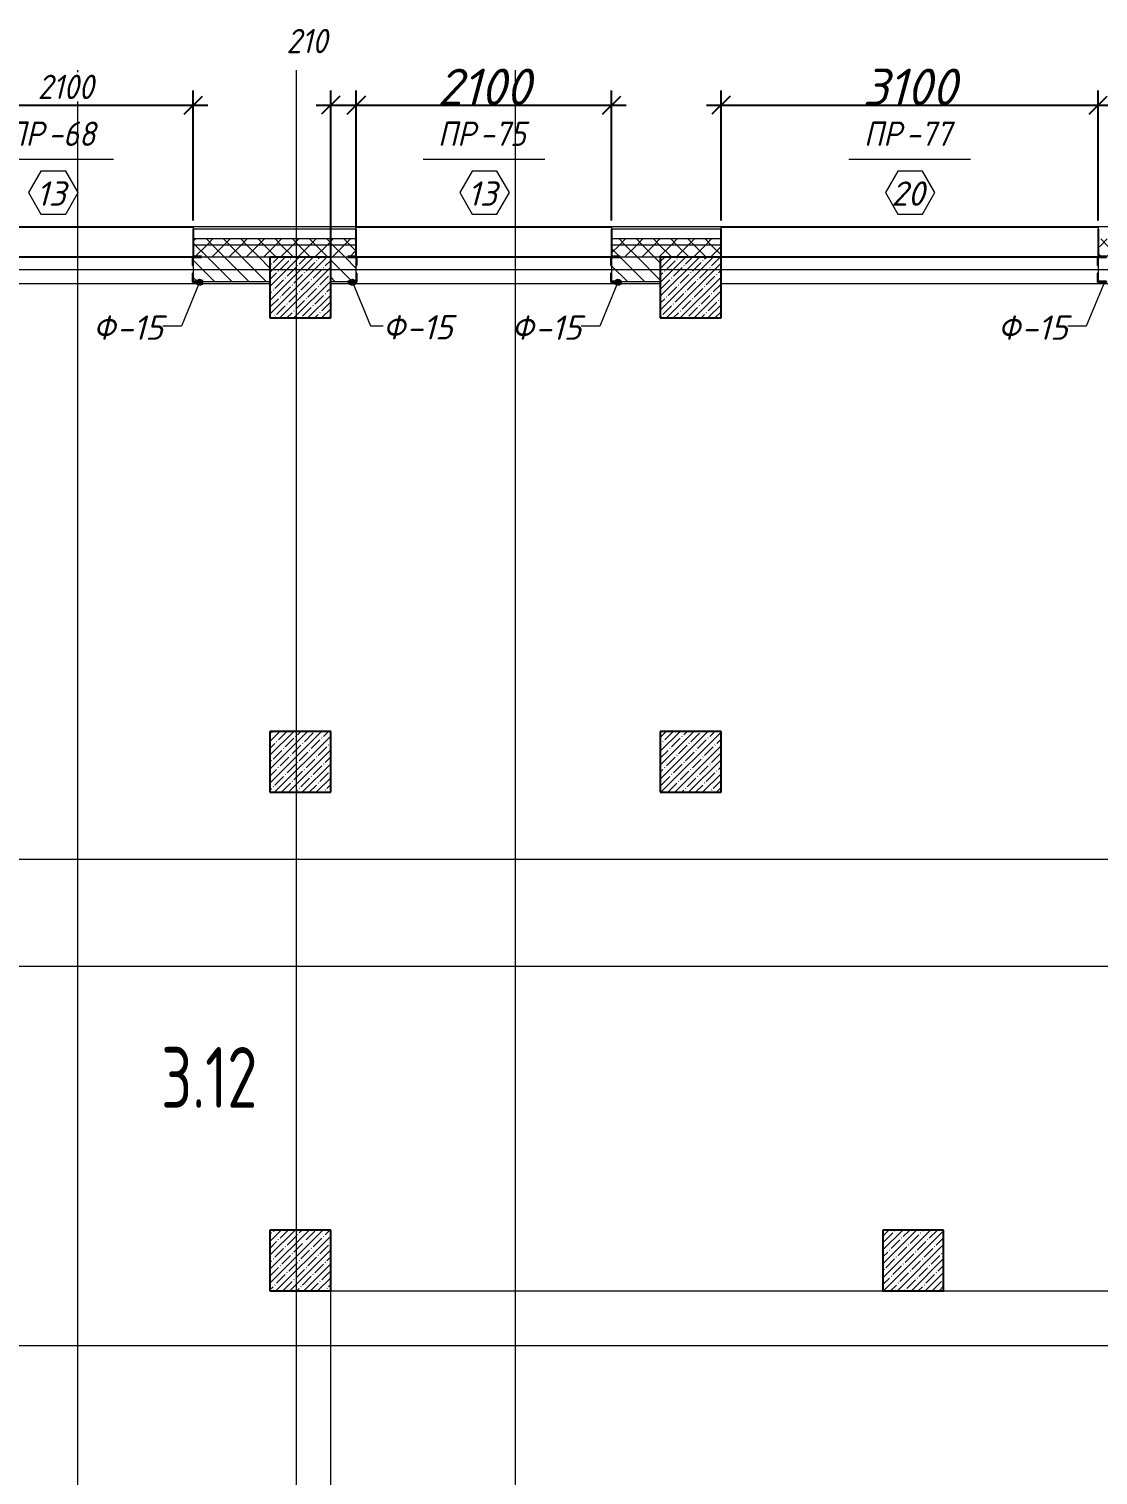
# Model space of a CAD drawing. Header units: millimetres. Extents: x 12986 to 523328, y -9759 to 30092.
# Drawn here: x 466989 to 475781, y 13216 to 25108 of the extents above; entities that cross this region are included whole.
import ezdxf

# ---------------------------------------------------------------- set-up
doc = ezdxf.new("R2010")
doc.units = ezdxf.units.MM
for name, color, linetype, lineweight in [('A-ANNO-DIMS', 7, 'Continuous', 9), ('A-AREA-IDEN', 7, 'Continuous', 9), ('A-DETL', 7, 'Continuous', 9), ('A-FLOR', 7, 'Continuous', 9), ('A-GENM-1', 7, 'Continuous', 25), ('A-GENM-IDEN', 7, 'Continuous', 9), ('A-GLAZ-IDEN', 7, 'Continuous', 9), ('A-WALL', 7, 'Continuous', 5), ('A-WALL-1', 7, 'Continuous', 25), ('A-WALL-FNSH-1', 7, 'Continuous', 9), ('A-WALL-PATT-1', 7, 'Continuous', 5), ('I-WALL', 7, 'Continuous', 5), ('S-COLS', 7, 'Continuous', 9), ('S-COLS-1', 7, 'Continuous', 5), ('S-COLS-2', 7, 'Continuous', 25), ('Оси-1', 7, 'Continuous', 20)]:
    doc.layers.add(name, color=color, linetype=linetype, lineweight=lineweight)
doc.layers.add('A-WALL-2', color=7, linetype='Continuous', lineweight=13, true_color=0x000000)
doc.layers.add('A-WALL-PATT-2', color=7, linetype='Continuous', lineweight=5, true_color=0xce0000)
doc.styles.add('ISOCPEUR_I_2', font='isocpeui.ttf', dxfattribs={"height": 300})
doc.styles.add('ISOCPEUR_I_3', font='isocpeui.ttf', dxfattribs={"width": 0.9, "height": 200})
doc.styles.add('ISOCPEUR_I_4', font='isocpeui.ttf', dxfattribs={"width": 0.9, "height": 300})
doc.styles.add('СПДС', font='ГОСТ тип А.ttf', dxfattribs={"width": 0.9})
doc.dimstyles.new('ISO-2_0_0_9К_СРЕДНИЙ_1', dxfattribs={"dimscale": 304.8, "dimtxt": 199.196235, "dimasz": 0.492126, "dimexe": 0.393701, "dimexo": 0, "dimgap": 0, "dimtad": 1, "dimdec": 0, "dimzin": 0, "dimdsep": 46, "dimtxsty": 'ISOCPEUR_I_3', "dimblk1": 'OBLIQUE', "dimblk2": 'OBLIQUE', "dimsah": 1, "dimcen": 0.09, "dimdle": 0.393701, "dimazin": 0, "dimtfac": 1, "dimtdec": 4, "dimtix": 1, "dimtmove": 2, "dimatfit": 3, "dimfxl": 1, "dimtvp": 1, "dimtolj": 1, "dimtzin": 0, "dimarcsym": 2})
doc.dimstyles.new('ISO-2_0_0_9К_СРЕДНИЙ_2', dxfattribs={"dimscale": 304.8, "dimtxt": 199.196235, "dimasz": 0.492126, "dimexe": 0.393701, "dimexo": 0, "dimgap": 0, "dimtad": 1, "dimdec": 0, "dimzin": 0, "dimdsep": 46, "dimtxsty": 'ISOCPEUR_I_2', "dimblk1": 'OBLIQUE', "dimblk2": 'OBLIQUE', "dimsah": 1, "dimcen": 0.09, "dimdle": 0.393701, "dimazin": 0, "dimtfac": 1, "dimtdec": 4, "dimtix": 1, "dimtmove": 0, "dimatfit": 3, "dimfxl": 1, "dimtvp": 1, "dimtolj": 1, "dimtzin": 0, "dimarcsym": 2})
doc.dimstyles.new('ISO-2_0_0_9К_СРЕДНИЙ_ФОН', dxfattribs={"dimscale": 304.8, "dimtxt": 199.196235, "dimasz": 0.492126, "dimexe": 0.393701, "dimexo": 0, "dimgap": 0.164042, "dimtad": 1, "dimdec": 0, "dimdsep": 46, "dimtxsty": 'ISOCPEUR_I_3', "dimblk1": 'OBLIQUE', "dimblk2": 'OBLIQUE', "dimsah": 1, "dimcen": 0.09, "dimdle": 0.393701, "dimazin": 0, "dimtfac": 1, "dimtdec": 4, "dimtix": 1, "dimtmove": 1, "dimatfit": 3, "dimfxl": 1, "dimtvp": 1, "dimtfill": 1, "dimtolj": 1, "dimtzin": 0, "dimarcsym": 2})
pattern_1 = [(45, (395430.81, -3869.25), (-70.71068, 70.71068), []), (135, (395430.81, -3869.25), (-70.71068, -70.71068), [])]
pattern_2 = [(135, (395430.81, -3869.25), (-70.71068, -70.71068), [])]

# ---------------------------------------------------------------- blocks, each defined once
blk = doc.blocks.new('Колонна_Несущая_Прямоугольное сечение - Вн_ЖБ_500х500-29565348-АР1_1_Кладочный план 3 этажа')
at = {"layer": 'S-COLS-1'}
h = blk.add_hatch(dxfattribs=at)
h.set_pattern_fill('FP_68', color=256, style=0, pattern_type=2)
h.set_pattern_definition([(45, (-77000, -26850), (-57.02463, 57.02463), []), (45, (-76942.975, -26850), (-57.02463, 57.02463), [100.806, -20.161, 3.353, -16.808])])
h.paths.add_polyline_path([(-250, -250), (250, -250), (250, 250), (-250, 250)], flags=0)
at = {"layer": 'S-COLS-2'}
for p, q in [((250, 250), (-250, 250)), ((-250, 250), (-250, -250)), ((250, -250), (250, 250)), ((-250, -250), (250, -250))]:
    blk.add_line(p, q, dxfattribs=at)
blk = doc.blocks.new('Колонна_Несущая_Прямоугольное сечение - Вн_ЖБ_500х500-V88-АР1_1_Кладочный план 3 этажа')
at = {"layer": 'S-COLS-1'}
h = blk.add_hatch(dxfattribs=at)
h.set_pattern_fill('FP_74', color=256, style=0, pattern_type=2)
h.set_pattern_definition([(45, (-77000, -22950), (-57.02463, 57.02463), []), (45, (-76942.975, -22950), (-57.02463, 57.02463), [100.806, -20.161, 3.353, -16.808])])
h.paths.add_polyline_path([(-250, -250), (250, -250), (250, 250), (-250, 250)], flags=0)
at = {"layer": 'S-COLS-2'}
for p, q in [((250, 250), (-250, 250)), ((-250, 250), (-250, -250)), ((250, -250), (250, 250)), ((-250, -250), (250, -250))]:
    blk.add_line(p, q, dxfattribs=at)
blk = doc.blocks.new('Колонна_Несущая_Прямоугольное сечение - Вн_ЖБ_500х500-V89-АР1_1_Кладочный план 3 этажа')
at = {"layer": 'S-COLS-1'}
h = blk.add_hatch(dxfattribs=at)
h.set_pattern_fill('FP_75', color=256, style=0, pattern_type=2)
h.set_pattern_definition([(45, (-73790, -22950), (-57.02463, 57.02463), []), (45, (-73732.975, -22950), (-57.02463, 57.02463), [100.806, -20.161, 3.353, -16.808])])
h.paths.add_polyline_path([(-250, -250), (250, -250), (250, 250), (-250, 250)], flags=0)
at = {"layer": 'S-COLS-2'}
for p, q in [((250, 250), (-250, 250)), ((-250, 250), (-250, -250)), ((250, -250), (250, 250)), ((-250, -250), (250, -250))]:
    blk.add_line(p, q, dxfattribs=at)
blk = doc.blocks.new('Колонна_Несущая_Прямоугольное сечение - Вн_ЖБ_500х500-V91-АР1_1_Кладочный план 3 этажа')
at = {"layer": 'S-COLS-1'}
h = blk.add_hatch(dxfattribs=at)
h.set_pattern_fill('FP_77', color=256, style=0, pattern_type=2)
h.set_pattern_definition([(45, (-73790, -26850), (-57.02463, 57.02463), []), (45, (-73732.975, -26850), (-57.02463, 57.02463), [100.806, -20.161, 3.353, -16.808])])
h.paths.add_polyline_path([(-250, -250), (250, -250), (250, 250), (-250, 250), (-250, -179)], flags=0)
at = {"layer": 'S-COLS-2'}
for p, q in [((250, 250), (-250, 250)), ((-250, 250), (-250, -250)), ((250, -250), (250, 250)), ((-250, -250), (250, -250))]:
    blk.add_line(p, q, dxfattribs=at)
blk = doc.blocks.new('Колонна_Несущая_Прямоугольное сечение - Вн_ЖБ_500х500-V102-АР1_1_Кладочный план 3 этажа')
at = {"layer": 'S-COLS-1'}
h = blk.add_hatch(dxfattribs=at)
h.set_pattern_fill('FP_91', color=256, style=0, pattern_type=2)
h.set_pattern_definition([(45, (-73790, -18850), (-57.02463, 57.02463), []), (45, (-73732.975, -18850), (-57.02463, 57.02463), [100.806, -20.161, 3.353, -16.808])])
h.paths.add_polyline_path([(-250, -250), (250, -250), (250, 250), (-250, 250)], flags=0)
at = {"layer": 'S-COLS-2'}
for p, q in [((250, 250), (-250, 250)), ((-250, 250), (-250, -250)), ((250, -250), (250, 250)), ((-250, -250), (250, -250))]:
    blk.add_line(p, q, dxfattribs=at)
blk = doc.blocks.new('Колонна_Несущая_Прямоугольное сечение - Вн_ЖБ_500х500-V103-АР1_1_Кладочный план 3 этажа')
at = {"layer": 'S-COLS-1'}
h = blk.add_hatch(dxfattribs=at)
h.set_pattern_fill('FP_92', color=256, style=0, pattern_type=2)
h.set_pattern_definition([(45, (-78830, -18850), (-57.02463, 57.02463), []), (45, (-78772.975, -18850), (-57.02463, 57.02463), [100.806, -20.161, 3.353, -16.808])])
h.paths.add_polyline_path([(-250, -250), (250, -250), (250, 250), (-250, 250)], flags=0)
at = {"layer": 'S-COLS-2'}
for p, q in [((250, 250), (-250, 250)), ((-250, 250), (-250, -250)), ((250, -250), (250, 250)), ((-250, -250), (250, -250))]:
    blk.add_line(p, q, dxfattribs=at)
blk = doc.blocks.new('Фахверк_СКБ_Уголок - Ф-15_200х4030 h-31747211-АР1_1_Кладочный план 3 этажа')
at = {"layer": 'A-GENM-1'}
for p, q in [((200, 156), (125, 156)), ((125, 156), (125, 81)), ((131, 81), (131, 150)), ((131, 150), (200, 150)), ((200, 150), (200, 156)), ((125, 81), (131, 81)), ((131, 19), (125, 19)), ((125, 19), (125, -56)), ((131, -50), (131, 19)), ((125, -56), (200, -56)), ((200, -50), (131, -50)), ((200, -56), (200, -50))]:
    blk.add_line(p, q, dxfattribs=at)
blk = doc.blocks.new('AAR_СКБ_Марка_Окна_Перемычка и проем - Марка перемычки и проема-25443834-АР1_1_Кладочный план 3 этажа')
at = {"layer": 'A-GLAZ-IDEN'}
for p, q in [((-5, 0), (5, 0)), ((-0.97, -0.98), (-1.99, -2.75)), ((1.07, -0.98), (-0.97, -0.98)), ((2.09, -2.75), (1.07, -0.98)), ((-1.99, -2.75), (-0.97, -4.51)), ((1.07, -4.51), (2.09, -2.75)), ((-0.97, -4.51), (1.07, -4.51))]:
    blk.add_line(p, q, dxfattribs=at)
blk = doc.blocks.new('_Oblique')
at = {"color": 0, "linetype": 'ByBlock', "lineweight": -2}
blk.add_line((-0.5, -0.5), (0.5, 0.5), dxfattribs=at)
blk = doc.blocks.new('*D3861')
at = {"layer": 'A-ANNO-DIMS', "color": 0, "lineweight": -2, "transparency": 16777216}
for p, q in [((472681, 23531), (472681, 24601)), ((475781, 23531), (475781, 24601)), ((472561, 24481), (475901, 24481))]:
    blk.add_line(p, q, dxfattribs=at)
at = {"layer": 'Defpoints', "color": 0, "transparency": 16777216}
for p in [(475781, 24481), (472681, 23531), (475781, 23531)]:
    blk.add_point(p, dxfattribs=at)
at = {"layer": 'A-ANNO-DIMS', "color": 0, "lineweight": -2, "transparency": 16777216, "xscale": 150, "yscale": 150, "zscale": 150, "rotation": 180}
blk.add_blockref('_Oblique', (472681, 24481), dxfattribs=at)
at = {"layer": 'A-ANNO-DIMS', "color": 0, "lineweight": -2, "transparency": 16777216, "xscale": 150, "yscale": 150, "zscale": 150}
blk.add_blockref('_Oblique', (475781, 24481), dxfattribs=at)
at = {"layer": 'A-ANNO-DIMS', "color": 0, "transparency": 16777216, "insert": (474231, 24631), "char_height": 300, "width": 560.81, "attachment_point": 5, "style": 'ISOCPEUR_I_2'}
blk.add_mtext('\\A1;3100', dxfattribs=at)
blk = doc.blocks.new('*D3862')
at = {"layer": 'A-ANNO-DIMS', "color": 0, "lineweight": -2, "transparency": 16777216}
for p, q in [((469471, 23231), (469471, 24601)), ((469681, 23473), (469681, 24601)), ((469351, 24481), (469801, 24481))]:
    blk.add_line(p, q, dxfattribs=at)
at = {"layer": 'Defpoints', "color": 0, "transparency": 16777216}
for p in [(469681, 24481), (469681, 23473), (469471, 23231)]:
    blk.add_point(p, dxfattribs=at)
at = {"layer": 'A-ANNO-DIMS', "color": 0, "lineweight": -2, "transparency": 16777216, "xscale": 150, "yscale": 150, "zscale": 150, "rotation": 180}
blk.add_blockref('_Oblique', (469471, 24481), dxfattribs=at)
at = {"layer": 'A-ANNO-DIMS', "color": 0, "lineweight": -2, "transparency": 16777216, "xscale": 150, "yscale": 150, "zscale": 150}
blk.add_blockref('_Oblique', (469681, 24481), dxfattribs=at)
at = {"layer": 'A-ANNO-DIMS', "color": 0, "transparency": 16777216, "insert": (469106, 25108), "char_height": 200, "width": 409.12, "attachment_point": 1, "line_spacing_factor": 1.149209, "style": 'ISOCPEUR_I_3'}
blk.add_mtext('\\A1;210', dxfattribs=at)
blk = doc.blocks.new('*D3863')
at = {"layer": 'A-ANNO-DIMS', "color": 0, "lineweight": -2, "transparency": 16777216}
for p, q in [((469681, 23473), (469681, 24601)), ((471781, 23531), (471781, 24601)), ((469561, 24481), (471901, 24481))]:
    blk.add_line(p, q, dxfattribs=at)
at = {"layer": 'Defpoints', "color": 0, "transparency": 16777216}
for p in [(471781, 24481), (469681, 23473), (471781, 23531)]:
    blk.add_point(p, dxfattribs=at)
at = {"layer": 'A-ANNO-DIMS', "color": 0, "lineweight": -2, "transparency": 16777216, "xscale": 150, "yscale": 150, "zscale": 150, "rotation": 180}
blk.add_blockref('_Oblique', (469681, 24481), dxfattribs=at)
at = {"layer": 'A-ANNO-DIMS', "color": 0, "lineweight": -2, "transparency": 16777216, "xscale": 150, "yscale": 150, "zscale": 150}
blk.add_blockref('_Oblique', (471781, 24481), dxfattribs=at)
at = {"layer": 'A-ANNO-DIMS', "color": 0, "transparency": 16777216, "insert": (470731, 24631), "char_height": 300, "width": 560.81, "attachment_point": 5, "style": 'ISOCPEUR_I_2'}
blk.add_mtext('\\A1;2100', dxfattribs=at)
blk = doc.blocks.new('*D3864')
at = {"layer": 'A-ANNO-DIMS', "color": 0, "lineweight": -2, "transparency": 16777216}
for p, q in [((466241, 23531), (466241, 24601)), ((468341, 23531), (468341, 24601)), ((466121, 24481), (468461, 24481))]:
    blk.add_line(p, q, dxfattribs=at)
at = {"layer": 'Defpoints', "color": 0, "transparency": 16777216}
for p in [(468341, 24481), (466241, 23531), (468341, 23531)]:
    blk.add_point(p, dxfattribs=at)
at = {"layer": 'A-ANNO-DIMS', "color": 0, "lineweight": -2, "transparency": 16777216, "xscale": 150, "yscale": 150, "zscale": 150, "rotation": 180}
blk.add_blockref('_Oblique', (466241, 24481), dxfattribs=at)
at = {"layer": 'A-ANNO-DIMS', "color": 0, "lineweight": -2, "transparency": 16777216, "xscale": 150, "yscale": 150, "zscale": 150}
blk.add_blockref('_Oblique', (468341, 24481), dxfattribs=at)
at = {"layer": 'A-ANNO-DIMS', "color": 0, "transparency": 16777216, "insert": (467291, 24631), "char_height": 200, "width": 560.81, "attachment_point": 5, "style": 'ISOCPEUR_I_3', "bg_fill": 3, "box_fill_scale": 1.1, "bg_fill_color": 256, "bg_fill_true_color": 13158600, "bg_fill_transparency": 0}
blk.add_mtext('\\A1;2100', dxfattribs=at)

msp = doc.modelspace()

# ---------------------------------------------------------------- hatches: boundary and pattern name
at = {"layer": 'A-GENM-IDEN'}
h = msp.add_hatch(color=256, dxfattribs=at)
edge = h.paths.add_edge_path(flags=0)
edge.add_arc((468392.92537, 23024.74629), 25, 0, 360)
h = msp.add_hatch(color=256, dxfattribs=at)
edge = h.paths.add_edge_path(flags=0)
edge.add_arc((469649.09207, 23024.74629), 25, 0, 360)
h = msp.add_hatch(color=256, dxfattribs=at)
edge = h.paths.add_edge_path(flags=0)
edge.add_arc((471832.9254, 23024.74629), 25, 0, 360)
at = {"layer": 'A-WALL-PATT-1'}
h = msp.add_hatch(dxfattribs=at)
h.set_pattern_fill('FP_1', color=256, style=0, pattern_type=2)
h.set_pattern_definition(pattern_2)
h.paths.add_polyline_path([(468340.59204, 23030.74629), (468970.80855, 23030.74629), (468970.80855, 23230.74629), (468340.59204, 23230.74629), (468340.59204, 23099.74629)], flags=0)
h = msp.add_hatch(dxfattribs=at)
h.set_pattern_fill('FP_1', color=256, style=0, pattern_type=2)
h.set_pattern_definition(pattern_2)
h.paths.add_polyline_path([(469680.59207, 23030.74629), (469680.59207, 23230.74629), (469470.80855, 23230.74629), (469470.80855, 23030.74629), (469611.59207, 23030.74629)], flags=0)
h.paths.add_polyline_path([(472180.80855, 23030.74629), (472180.80855, 23230.74629), (471780.59207, 23230.74629), (471780.59207, 23030.74629), (471849.59207, 23030.74629)], flags=0)
at = {"layer": 'A-WALL-PATT-2'}
h = msp.add_hatch(dxfattribs=at)
h.set_pattern_fill('FP_2', color=256, style=0, pattern_type=2)
h.set_pattern_definition(pattern_1)
h.paths.add_polyline_path([(488590.80855, 23330.74629), (488640.80855, 23330.74629), (488640.80855, 23380.74629), (475780.59204, 23380.74629), (475780.59204, 23330.74629), (486431.3388, 23330.74629)], flags=0)
h.paths.add_polyline_path([(472680.59204, 23330.74629), (472680.59204, 23380.74629), (471780.59207, 23380.74629), (471780.59207, 23330.74629)], flags=0)
h.paths.add_polyline_path([(469680.59207, 23330.74629), (469680.59207, 23380.74629), (468340.59204, 23380.74629), (468340.59204, 23330.74629)], flags=0)
h.paths.add_polyline_path([(465040.59204, 23330.74629), (466240.59204, 23330.74629), (466240.59204, 23380.74629), (465040.59204, 23380.74629)], flags=0)
h.paths.add_polyline_path([(461590.59204, 23330.74629), (462540.59204, 23330.74629), (462540.59204, 23380.74629), (461590.59204, 23380.74629)], flags=0)
h.paths.add_polyline_path([(454390.59209, 23330.74629), (454390.59209, 23380.74629), (453290.59209, 23380.74629), (453290.59209, 23330.74629), (453938.93499, 23330.74629)], flags=0)
h.paths.add_polyline_path([(459090.59204, 23330.74629), (459090.59204, 23380.74629), (458290.59206, 23380.74629), (458290.59206, 23330.74629)], flags=0)
h.paths.add_polyline_path([(457390.59206, 23330.74629), (457390.59206, 23380.74629), (455290.59209, 23380.74629), (455290.59209, 23330.74629), (456646.63531, 23330.74629)], flags=0)
h.paths.add_polyline_path([(446190.59209, 23330.74629), (446190.59209, 23380.74629), (445090.87868, 23380.74629), (445090.87868, 23330.74629), (445815.83404, 23330.74629)], flags=0)
h.paths.add_polyline_path([(448690.59209, 23330.74629), (450190.59209, 23330.74629), (450190.59209, 23380.74629), (448690.59209, 23380.74629)], flags=0)
h.paths.add_polyline_path([(444190.87868, 23330.74629), (444190.87868, 23380.74629), (443090.59204, 23380.74629), (443090.59204, 23330.74629), (443108.13373, 23330.74629)], flags=0)
h.paths.add_polyline_path([(437692.73309, 23330.74629), (439990.59204, 23330.74629), (439990.59204, 23380.74629), (437490.8085, 23380.74629), (437490.8085, 23330.74629), (437590.8085, 23330.74629)], flags=0)
h = msp.add_hatch(dxfattribs=at)
h.set_pattern_fill('FP_2', color=256, style=0, pattern_type=2)
h.set_pattern_definition(pattern_1)
h.paths.add_polyline_path([(488590.80855, 23230.74629), (488590.80855, 23330.74629), (475780.59204, 23330.74629), (475781.11378, 23236.74629), (475849.59204, 23236.74629), (475849.59204, 23230.74629), (488490.80855, 23230.74629)], flags=0)
h.paths.add_polyline_path([(468970.80855, 23230.74629), (469611.59207, 23230.74629), (469611.59207, 23236.74629), (469680.59207, 23236.74629), (469680.59207, 23330.74629), (468340.59204, 23330.74629), (468341.11378, 23236.74629), (468409.59204, 23235.89554), (468409.59204, 23230.74629)], flags=0)
h.paths.add_polyline_path([(472680.59204, 23230.74629), (472680.59204, 23330.74629), (471780.59207, 23330.74629), (471781.11381, 23236.74629), (471849.59207, 23236.74629), (471849.59207, 23230.74629), (472180.80855, 23230.74629)], flags=0)
h.paths.add_polyline_path([(458359.59206, 23230.74629), (459021.59204, 23230.74629), (459021.59204, 23236.74629), (459090.59204, 23236.74629), (459090.59204, 23330.74629), (458290.59206, 23330.74629), (458291.1138, 23236.74629), (458359.59206, 23236.74629)], flags=0)
h.paths.add_polyline_path([(466240.59204, 23230.74629), (466240.59204, 23330.74629), (465040.59204, 23330.74629), (465041.11378, 23236.74629), (465109.59204, 23236.74629), (465109.59204, 23230.74629), (465740.80855, 23230.74629)], flags=0)
h.paths.add_polyline_path([(461590.59204, 23230.74629), (462471.59204, 23230.74629), (462471.59204, 23236.74629), (462540.59204, 23236.74629), (462540.59204, 23330.74629), (461590.59204, 23330.74629)], flags=0)
h.paths.add_polyline_path([(453359.59209, 23230.74629), (454321.59209, 23230.74629), (454321.59209, 23236.74629), (454390.59209, 23236.74629), (454390.59209, 23330.74629), (453290.59209, 23330.74629), (453291.11383, 23236.74629), (453359.59209, 23236.74629)], flags=0)
h.paths.add_polyline_path([(455359.59209, 23230.74629), (457321.59206, 23230.74629), (457321.59206, 23236.74629), (457390.59206, 23236.74629), (457390.59206, 23330.74629), (455290.59209, 23330.74629), (455291.11383, 23236.74629), (455359.59209, 23236.74629), (455359.59209, 23234.032)], flags=0)
h.paths.add_polyline_path([(450190.59209, 23230.74629), (450190.59209, 23330.74629), (448690.59209, 23330.74629), (448691.11383, 23236.74629), (448759.59209, 23236.74629), (448759.59209, 23230.74629)], flags=0)
h.paths.add_polyline_path([(446121.59209, 23230.74629), (446121.59209, 23236.74629), (446190.59209, 23236.74629), (446190.59209, 23330.74629), (445090.87868, 23330.74629), (445091.40042, 23236.74629), (445159.87868, 23236.74629), (445159.87868, 23230.74629), (445815.83404, 23230.74629)], flags=0)
h.paths.add_polyline_path([(444190.87868, 23230.74629), (444190.87868, 23330.74629), (443090.59204, 23330.74629), (443090.59204, 23236.74629), (443159.59204, 23236.74629), (443159.59204, 23230.74629)], flags=0)
h.paths.add_polyline_path([(437692.73309, 23230.74629), (439921.59204, 23230.74629), (439921.59204, 23236.74629), (439990.59204, 23236.74629), (439990.59204, 23330.74629), (437590.80855, 23330.74629), (437590.80932, 23230.74632)], flags=0)

# ---------------------------------------------------------------- linework, layer by layer
at = {"layer": 'A-DETL'}
for p, q in [((469680.59207, 23380.74629), (468340.59204, 23380.74629)), ((472680.59204, 23380.74629), (471780.59207, 23380.74629))]:
    msp.add_line(p, q, dxfattribs=at)
at = {"layer": 'A-FLOR'}
for p, q in [((469470.80855, 11780.74645), (469470.80855, 14730.74636)), ((469470.80855, 14730.74636), (474010.80854, 14730.74636)), ((474510.80854, 14730.74636), (479630.80855, 14730.74636))]:
    msp.add_line(p, q, dxfattribs=at)
at = {"layer": 'A-GENM-IDEN'}
for p, q in [((468392.92537, 23024.74629), (468242.80239, 22663.6795)), ((469649.09207, 23024.74629), (469798.05569, 22666.71961)), ((471832.9254, 23024.74629), (471682.80242, 22663.6795)), ((475832.92537, 23024.74629), (475682.80239, 22663.6795)), ((468242.80239, 22663.6795), (468090.74486, 22663.6795)), ((469798.05569, 22666.71961), (469902.14993, 22666.71961)), ((471682.80242, 22663.6795), (471530.74489, 22663.6795)), ((475682.80239, 22663.6795), (475530.74486, 22663.6795))]:
    msp.add_line(p, q, dxfattribs=at)
for centre in [(468392.92537, 23024.74629), (469649.09207, 23024.74629), (471832.9254, 23024.74629)]:
    msp.add_circle(centre, 25, dxfattribs=at)
at = {"layer": 'A-WALL'}
for p, q in [((469680.59207, 23460.74629), (468340.59204, 23460.74629)), ((472680.59204, 23460.74629), (471780.59207, 23460.74629)), ((469680.59207, 23330.74629), (468340.59204, 23330.74629)), ((472680.59204, 23330.74629), (471780.59207, 23330.74629))]:
    msp.add_line(p, q, dxfattribs=at)
at = {"layer": 'A-WALL-1'}
for p, q in [((466240.59204, 23480.74629), (468340.59204, 23480.74629)), ((468340.59204, 23460.74629), (468340.59204, 23236.74629)), ((469680.59207, 23480.74629), (471780.59207, 23480.74629)), ((469680.59207, 23236.74629), (469680.59207, 23460.74629)), ((471780.59207, 23460.74629), (471780.59207, 23236.74629)), ((472680.59204, 23480.74629), (475780.59204, 23480.74629)), ((472680.59204, 23230.74629), (472680.59204, 23460.74629)), ((475780.59204, 23460.74629), (475780.59204, 23236.74629)), ((468334.59204, 23230.74629), (466240.80855, 23230.74629)), ((471774.59207, 23230.74629), (469686.59207, 23230.74629)), ((475774.59204, 23230.74629), (472680.80855, 23230.74629))]:
    msp.add_line(p, q, dxfattribs=at)
at = {"layer": 'A-WALL-2'}
for p, q in [((468970.80855, 23230.74629), (468409.59204, 23230.74629)), ((469611.59207, 23230.74629), (469470.80855, 23230.74629)), ((472180.80855, 23230.74629), (471849.59207, 23230.74629)), ((468340.59204, 23161.74629), (468340.59204, 23099.74629)), ((469680.59207, 23099.74629), (469680.59207, 23161.74629)), ((471780.59207, 23161.74629), (471780.59207, 23099.74629)), ((475780.59204, 23161.74629), (475780.59204, 23099.74629)), ((468409.59204, 23030.74629), (468970.80855, 23030.74629)), ((469470.80855, 23030.74629), (469611.59207, 23030.74629)), ((471849.59207, 23030.74629), (472180.80855, 23030.74629))]:
    msp.add_line(p, q, dxfattribs=at)
at = {"layer": 'A-WALL-FNSH-1'}
for p, q in [((469680.59207, 23480.74629), (468340.59204, 23480.74629)), ((468340.59204, 23480.74629), (468340.59204, 23460.74629)), ((469680.59207, 23460.74629), (469680.59207, 23480.74629)), ((472680.59204, 23480.74629), (471780.59207, 23480.74629)), ((471780.59207, 23480.74629), (471780.59207, 23460.74629)), ((472680.59204, 23460.74629), (472680.59204, 23480.74629)), ((488740.80855, 23480.74629), (475780.59204, 23480.74629)), ((475780.59204, 23480.74629), (475780.59204, 23460.74629))]:
    msp.add_line(p, q, dxfattribs=at)
at = {"layer": 'I-WALL'}
for p, q in [((466240.80855, 23230.74632), (468334.59204, 23230.74632)), ((469686.59207, 23230.74632), (471774.59207, 23230.74632)), ((472680.80855, 23230.74632), (475774.59204, 23230.74632)), ((468970.80855, 23010.74632), (466240.80855, 23010.74632)), ((472180.80855, 23010.74632), (469470.80855, 23010.74632)), ((476080.80855, 23010.74632), (472680.80855, 23010.74632))]:
    msp.add_line(p, q, dxfattribs=at)
at = {"layer": 'Оси-1'}
for p, q in [((467390.80852, -8019.25359), (467390.80852, 24767.68957)), ((469190.80852, -8019.25359), (469190.80852, 24767.68957)), ((470990.80852, -8019.25359), (470990.80852, 24767.68957)), ((389220.80855, 23130.74623), (521382.43658, 23130.74623)), ((389220.80855, 18280.74648), (521382.43658, 18280.74648)), ((389220.80855, 17400.74641), (521382.43658, 17400.74641)), ((389220.80855, 14280.74648), (521382.43658, 14280.74648))]:
    msp.add_line(p, q, dxfattribs=at)

# ---------------------------------------------------------------- block references
at = {"layer": 'A-GENM-1'}
for p in [(468209.59204, 23080.74629), (471649.59207, 23080.74629), (475649.59204, 23080.74629)]:
    msp.add_blockref('Фахверк_СКБ_Уголок - Ф-15_200х4030 h-31747211-АР1_1_Кладочный план 3 этажа', p, dxfattribs=at)
at = {"layer": 'A-GENM-1', "rotation": 180}
msp.add_blockref('Фахверк_СКБ_Уголок - Ф-15_200х4030 h-31747211-АР1_1_Кладочный план 3 этажа', (469811.59207, 23180.74629), dxfattribs=at)
at = {"layer": 'A-GLAZ-IDEN', "xscale": 99.99999999999993, "yscale": 99.99999999999993, "zscale": 99.99999999999993}
for p in [(467184.44732, 24036.33456), (470730.59207, 24036.33456), (474230.59204, 24036.33456)]:
    msp.add_blockref('AAR_СКБ_Марка_Окна_Перемычка и проем - Марка перемычки и проема-25443834-АР1_1_Кладочный план 3 этажа', p, dxfattribs=at)
at = {"layer": 'S-COLS'}
for name, p in [('Колонна_Несущая_Прямоугольное сечение - Вн_ЖБ_500х500-V91-АР1_1_Кладочный план 3 этажа', (469220.80855, 22980.74629)), ('Колонна_Несущая_Прямоугольное сечение - Вн_ЖБ_500х500-29565348-АР1_1_Кладочный план 3 этажа', (472430.80855, 22980.74629)), ('Колонна_Несущая_Прямоугольное сечение - Вн_ЖБ_500х500-V89-АР1_1_Кладочный план 3 этажа', (469220.80855, 19080.74629)), ('Колонна_Несущая_Прямоугольное сечение - Вн_ЖБ_500х500-V88-АР1_1_Кладочный план 3 этажа', (472430.80855, 19080.74629)), ('Колонна_Несущая_Прямоугольное сечение - Вн_ЖБ_500х500-V102-АР1_1_Кладочный план 3 этажа', (469220.80855, 14980.74642)), ('Колонна_Несущая_Прямоугольное сечение - Вн_ЖБ_500х500-V103-АР1_1_Кладочный план 3 этажа', (474260.80854, 14980.74642))]:
    msp.add_blockref(name, p, dxfattribs=at)

# ---------------------------------------------------------------- texts
at = {"layer": 'A-AREA-IDEN', "insert": (468076.65647, 16735.67962), "char_height": 500, "width": 1212.1515, "attachment_point": 1, "style": 'СПДС'}
msp.add_mtext('3.12', dxfattribs=at)
at = {"layer": 'A-GENM-IDEN', "char_height": 200, "attachment_point": 1}
for s, insert, width, style in [('ПР', (470352.26485, 24345.62342), 416.8775, 'ISOCPEUR_I_4'), ('-75', (470696.22318, 24345.62342), 529.11375, 'ISOCPEUR_I_4'), ('ПР', (473855.30711, 24345.62342), 416.8775, 'ISOCPEUR_I_4'), ('-77', (474199.26544, 24345.62342), 529.11375, 'ISOCPEUR_I_4'), ('\\fISOCPEUR|b0|i1|c204|p34|;\\W.9;Ф', (467519.39002, 22751.29408), 230.886, 'ISOCPEUR_I_2'), ('-15', (467709.89002, 22751.29408), 432.91125, 'ISOCPEUR_I_2'), ('\\fISOCPEUR|b0|i1|c204|p34|;\\W.9;Ф', (469902.14993, 22754.33419), 230.886, 'ISOCPEUR_I_2'), ('-15', (470092.64993, 22754.33419), 432.91125, 'ISOCPEUR_I_2'), ('\\fISOCPEUR|b0|i1|c204|p34|;\\W.9;Ф', (470959.39005, 22751.29408), 230.886, 'ISOCPEUR_I_2'), ('-15', (471149.89005, 22751.29408), 432.91125, 'ISOCPEUR_I_2'), ('\\fISOCPEUR|b0|i1|c204|p34|;\\W.9;Ф', (474959.39002, 22751.29408), 230.886, 'ISOCPEUR_I_2'), ('-15', (475149.89002, 22751.29408), 432.91125, 'ISOCPEUR_I_2')]:
    msp.add_mtext(s, dxfattribs=dict(at, insert=insert, width=width, style=style))
at = {"layer": 'A-GLAZ-IDEN', "char_height": 200, "attachment_point": 1, "style": 'ISOCPEUR_I_2'}
for s, insert, width in [('13', (467050.54879, 23853.69318), 274.177125), ('13', (470596.69354, 23853.69318), 274.177125), ('20', (474078.69351, 23853.69318), 317.46825)]:
    msp.add_mtext(s, dxfattribs=dict(at, insert=insert, width=width))

# ---------------------------------------------------------------- dimensions: what is measured, and where the dimension line sits
at = {"layer": 'A-ANNO-DIMS'}
dim = msp.add_linear_dim(base=(469680.59207, 24480.7739), p1=(469470.80855, 23230.74629), p2=(469680.59207, 23473.40763), dimstyle='ISO-2_0_0_9К_СРЕДНИЙ_1', override={"dimpost": '<>', "dimfxl": 320.770405}, dxfattribs=at)
dim.commit()
dim.dimension.update_dxf_attribs({"geometry": '*D3862', "text_midpoint": (469310.76573, 24974.38551), "dimtype": 160})
for base, p1, p2, override, picture, middle in [((471780.59207, 24480.7739), (469680.59207, 23473.40763), (471780.59207, 23530.74629), {"dimpost": '<>', "dimfxl": 2100.782645}, '*D3863', (470730.59207, 24630.7739)), ((475780.59204, 24480.7739), (472680.59204, 23530.74629), (475780.59204, 23530.74629), {"dimpost": '<>', "dimfxl": 3100}, '*D3861', (474230.59204, 24630.7739))]:
    dim = msp.add_linear_dim(base=base, p1=p1, p2=p2, dimstyle='ISO-2_0_0_9К_СРЕДНИЙ_2', override=override, dxfattribs=at)
    dim.commit()
    dim.dimension.update_dxf_attribs({"geometry": picture, "text_midpoint": middle})

# ---------------------------------------------------------------- next in the draw order: dimensions: what is measured, and where the dimension line sits
dim = msp.add_linear_dim(base=(468340.59204, 24480.7739), p1=(466240.59204, 23530.74629), p2=(468340.59204, 23530.74629), dimstyle='ISO-2_0_0_9К_СРЕДНИЙ_ФОН', override={"dimpost": '<>', "dimfxl": 2100}, dxfattribs=at)
dim.commit()
dim.dimension.update_dxf_attribs({"geometry": '*D3864', "text_midpoint": (467290.59204, 24630.7739)})

# ---------------------------------------------------------------- next in the draw order: texts
at = {"layer": 'A-GENM-IDEN', "char_height": 200, "attachment_point": 1, "style": 'ISOCPEUR_I_4'}
for s, insert, width in [('ПР', (466803.1201, 24345.62342), 416.8775), ('-68', (467147.07843, 24345.62342), 529.11375)]:
    msp.add_mtext(s, dxfattribs=dict(at, insert=insert, width=width))

doc.saveas('drawing.dxf')
